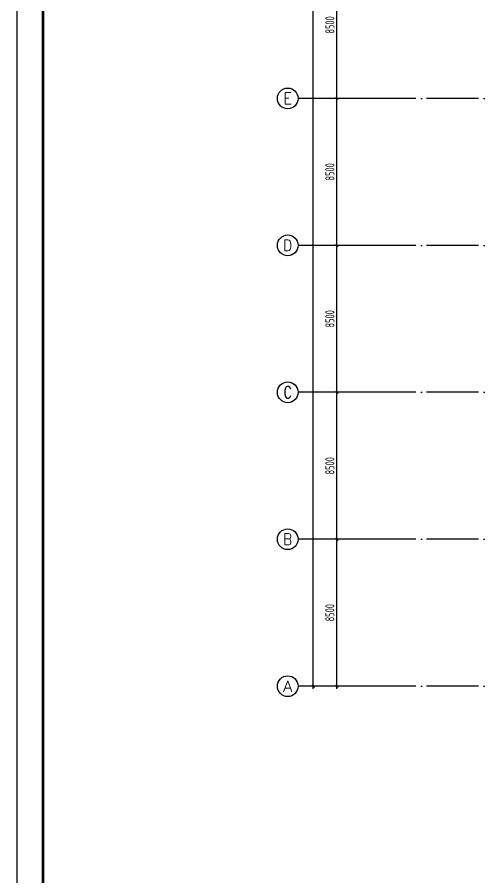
# Model space of a CAD drawing. Extents: x 753177 to 2169292, y -530934 to -273477.
# Drawn here: x 1087066 to 1113839, y -497402 to -447679 of the extents above; entities that cross this region are included whole.
import ezdxf
from ezdxf.enums import TextEntityAlignment as Align

# ---------------------------------------------------------------- set-up
doc = ezdxf.new("R2010")
doc.units = 0
doc.header["$LTSCALE"] = 1500
doc.header["$MEASUREMENT"] = 0
doc.linetypes.add('DOTE', pattern=[2.42, 2, -0.2, 0.02, -0.2])
doc.layers.get('Defpoints').update_dxf_attribs({"color": 252})
for name, color, linetype in [('00-tk', 151, 'Continuous'), ('AXIS', 3, 'Continuous'), ('AXIS_TEXT', 7, 'Continuous'), ('DIM', 3, 'Continuous')]:
    doc.layers.add(name, color=color, linetype=linetype)
doc.layers.add('TK', color=252, linetype='Continuous', lineweight=13)
doc.styles.add('_TCH_AXIS', font='COMPLEX', dxfattribs={"bigfont": 'GBCBIG'})
doc.styles.add('COMPLEX', font='COMPLEX')
doc.styles.add('TSSD_Dimension', font='Tssdeng.shx', dxfattribs={"width": 0.7, "bigfont": 'hztxt.shx'})
doc.dimstyles.new('TSSD_150_150', dxfattribs={"dimtxt": 525, "dimasz": 150, "dimexe": 150, "dimexo": 375, "dimgap": 150, "dimtad": 1, "dimdec": 0, "dimzin": 0, "dimdsep": 46, "dimtxsty": 'TSSD_Dimension', "dimblk": 'ARCHTICK', "dimblk1": 'ARCHTICK', "dimblk2": 'ARCHTICK', "dimcen": 0, "dimdle": 150, "dimclrt": 7, "dimadec": 0, "dimazin": 0, "dimtfac": 1, "dimtdec": 0, "dimtix": 1, "dimtmove": 2, "dimatfit": 3, "dimfxl": 0, "dimtolj": 1, "dimtzin": 0, "dimarcsym": 0})

# ---------------------------------------------------------------- blocks, each defined once
blk = doc.blocks.new('A$C16496DF1')
at = {"layer": '00-tk'}
blk.add_line((176850, 1500), (3750, 1500), dxfattribs=at)
at = {"layer": '00-tk', "linetype": 'Continuous'}
blk.add_line((178350, 0), (0, 0), dxfattribs=at)
at = {"layer": '00-tk', "const_width": 150}
blk.add_lwpolyline([(3750, 124650), (176850, 124650), (176850, 1500), (3750, 1500)], close=True, dxfattribs=at)
blk = doc.blocks.new('_ArchTick')
at = {"color": 0, "linetype": 'ByBlock', "const_width": 0.4}
blk.add_lwpolyline([(-0.5, -0.5), (0.5, 0.5)], dxfattribs=at)
blk = doc.blocks.new('*D52')
at = {"layer": 'AXIS', "color": 0, "lineweight": -2, "transparency": 16777216}
for p, q in [((587000, 66870), (583475, 66870)), ((583625, 58220), (583625, 67020)), ((587000, 58370), (583475, 58370))]:
    blk.add_line(p, q, dxfattribs=at)
at = {"layer": 'Defpoints', "color": 0, "transparency": 16777216}
for p in [(583625, 66870), (587375, 66870), (587375, 58370)]:
    blk.add_point(p, dxfattribs=at)
at = {"layer": 'AXIS', "color": 0, "lineweight": -2, "transparency": 16777216, "xscale": 150, "yscale": 150, "zscale": 150}
for p, rotation in [((583625, 66870), 90), ((583625, 58370), 270)]:
    blk.add_blockref('_ArchTick', p, dxfattribs=dict(at, rotation=rotation))
at = {"layer": 'AXIS', "color": 7, "transparency": 16777216, "insert": (583213, 62620), "char_height": 525, "attachment_point": 5, "rotation": 90, "style": 'TSSD_Dimension'}
blk.add_mtext('\\A1;8500', dxfattribs=at)
blk = doc.blocks.new('*D53')
at = {"layer": 'AXIS', "color": 0, "lineweight": -2, "transparency": 16777216}
for p, q in [((587000, 75370), (583475, 75370)), ((583625, 66720), (583625, 75520)), ((587000, 66870), (583475, 66870))]:
    blk.add_line(p, q, dxfattribs=at)
at = {"layer": 'Defpoints', "color": 0, "transparency": 16777216}
for p in [(583625, 75370), (587375, 75370), (587375, 66870)]:
    blk.add_point(p, dxfattribs=at)
at = {"layer": 'AXIS', "color": 0, "lineweight": -2, "transparency": 16777216, "xscale": 150, "yscale": 150, "zscale": 150}
for p, rotation in [((583625, 75370), 90), ((583625, 66870), 270)]:
    blk.add_blockref('_ArchTick', p, dxfattribs=dict(at, rotation=rotation))
at = {"layer": 'AXIS', "color": 7, "transparency": 16777216, "insert": (583213, 71120), "char_height": 525, "attachment_point": 5, "rotation": 90, "style": 'TSSD_Dimension'}
blk.add_mtext('\\A1;8500', dxfattribs=at)
blk = doc.blocks.new('*D54')
at = {"layer": 'AXIS', "color": 0, "lineweight": -2, "transparency": 16777216}
for p, q in [((587000, 83870), (583475, 83870)), ((583625, 75220), (583625, 84020)), ((587000, 75370), (583475, 75370))]:
    blk.add_line(p, q, dxfattribs=at)
at = {"layer": 'Defpoints', "color": 0, "transparency": 16777216}
for p in [(583625, 83870), (587375, 83870), (587375, 75370)]:
    blk.add_point(p, dxfattribs=at)
at = {"layer": 'AXIS', "color": 0, "lineweight": -2, "transparency": 16777216, "xscale": 150, "yscale": 150, "zscale": 150}
for p, rotation in [((583625, 83870), 90), ((583625, 75370), 270)]:
    blk.add_blockref('_ArchTick', p, dxfattribs=dict(at, rotation=rotation))
at = {"layer": 'AXIS', "color": 7, "transparency": 16777216, "insert": (583213, 79620), "char_height": 525, "attachment_point": 5, "rotation": 90, "style": 'TSSD_Dimension'}
blk.add_mtext('\\A1;8500', dxfattribs=at)
blk = doc.blocks.new('*D55')
at = {"layer": 'AXIS', "color": 0, "lineweight": -2, "transparency": 16777216}
for p, q in [((583625, 83720), (583625, 92520)), ((587000, 92370), (583475, 92370)), ((587000, 83870), (583475, 83870))]:
    blk.add_line(p, q, dxfattribs=at)
at = {"layer": 'Defpoints', "color": 0, "transparency": 16777216}
for p in [(583625, 92370), (587375, 92370), (587375, 83870)]:
    blk.add_point(p, dxfattribs=at)
at = {"layer": 'AXIS', "color": 0, "lineweight": -2, "transparency": 16777216, "xscale": 150, "yscale": 150, "zscale": 150}
for p, rotation in [((583625, 92370), 90), ((583625, 83870), 270)]:
    blk.add_blockref('_ArchTick', p, dxfattribs=dict(at, rotation=rotation))
at = {"layer": 'AXIS', "color": 7, "transparency": 16777216, "insert": (583213, 88120), "char_height": 525, "attachment_point": 5, "rotation": 90, "style": 'TSSD_Dimension'}
blk.add_mtext('\\A1;8500', dxfattribs=at)
blk = doc.blocks.new('*D56')
at = {"layer": 'AXIS', "color": 0, "lineweight": -2, "transparency": 16777216}
for p, q in [((583625, 92220), (583625, 101020)), ((587000, 100870), (583475, 100870)), ((587000, 92370), (583475, 92370))]:
    blk.add_line(p, q, dxfattribs=at)
at = {"layer": 'Defpoints', "color": 0, "transparency": 16777216}
for p in [(583625, 100870), (587375, 100870), (587375, 92370)]:
    blk.add_point(p, dxfattribs=at)
at = {"layer": 'AXIS', "color": 0, "lineweight": -2, "transparency": 16777216, "xscale": 150, "yscale": 150, "zscale": 150}
for p, rotation in [((583625, 100870), 90), ((583625, 92370), 270)]:
    blk.add_blockref('_ArchTick', p, dxfattribs=dict(at, rotation=rotation))
at = {"layer": 'AXIS', "color": 7, "transparency": 16777216, "insert": (583213, 96620), "char_height": 525, "attachment_point": 5, "rotation": 90, "style": 'TSSD_Dimension'}
blk.add_mtext('\\A1;8500', dxfattribs=at)
blk = doc.blocks.new('_AXISO')
blk.add_circle((0, 0), 0.5)
at = {"layer": 'AXIS_TEXT', "style": 'COMPLEX', "width": 1.041667}
blk.add_attdef('A', text='', height=0.56, dxfattribs=at).set_placement((-0.25, -0.28), (0.25, -0.28), align=Align.FIT)
blk = doc.blocks.new('*D66')
at = {"layer": 'Defpoints', "color": 0, "transparency": 16777216}
for p in [(582250, 168870), (588523, 168870), (588523, 58370)]:
    blk.add_point(p, dxfattribs=at)
at = {"layer": 'DIM', "color": 0, "lineweight": -2, "transparency": 16777216}
for p, q in [((588148, 168870), (582100, 168870)), ((582250, 58220), (582250, 169020)), ((588148, 58370), (582100, 58370))]:
    blk.add_line(p, q, dxfattribs=at)
at = {"layer": 'DIM', "color": 0, "lineweight": -2, "transparency": 16777216, "xscale": 150, "yscale": 150, "zscale": 150}
for p, rotation in [((582250, 168870), 90), ((582250, 58370), 270)]:
    blk.add_blockref('_ArchTick', p, dxfattribs=dict(at, rotation=rotation))
at = {"layer": 'DIM', "color": 7, "transparency": 16777216, "insert": (581838, 113620), "char_height": 525, "attachment_point": 5, "rotation": 90, "style": 'TSSD_Dimension'}
blk.add_mtext('\\A1;110500', dxfattribs=at)
blk = doc.blocks.new('A$C72AE6952')
at = {"layer": 'AXIS'}
for p, q in [((-6000, 34000), (-12000, 34000)), ((-6000, 25500), (-12000, 25500)), ((-6000, 17000), (-12000, 17000)), ((-6000, 8500), (-12000, 8500)), ((-6000, 0), (-12000, 0))]:
    blk.add_line(p, q, dxfattribs=at)
at = {"layer": 'AXIS', "color": 252, "linetype": 'DOTE'}
for p, q in [((42000, 34000), (-6000, 34000)), ((42000, 25500), (-6000, 25500)), ((42000, 17000), (-6000, 17000)), ((42000, 8500), (-6000, 8500)), ((42000, 0), (-6000, 0))]:
    blk.add_line(p, q, dxfattribs=at)
at = {"layer": 'AXIS'}
ref = blk.add_blockref('_AXISO', (-12600, 34000), dxfattribs=dict(at, xscale=1200, yscale=1200, zscale=1200))
ref.add_attrib('A', 'E', dxfattribs={"layer": 'AXIS_TEXT', "height": 668.2, "style": '_TCH_AXIS'}).set_placement((-12854.5, 33665.9), (-12345.5, 33665.9), align=Align.FIT)
ref = blk.add_blockref('_AXISO', (-12600, 25500), dxfattribs=dict(at, xscale=1200, yscale=1200, zscale=1200))
ref.add_attrib('A', 'D', dxfattribs={"layer": 'AXIS_TEXT', "height": 652.9, "style": '_TCH_AXIS'}).set_placement((-12864.3, 25173.6), (-12335.7, 25173.6), align=Align.FIT)
ref = blk.add_blockref('_AXISO', (-12600, 17000), dxfattribs=dict(at, xscale=1200, yscale=1200, zscale=1200))
ref.add_attrib('A', 'C', dxfattribs={"layer": 'AXIS_TEXT', "height": 683.5, "style": '_TCH_AXIS'}).set_placement((-12844.1, 16658.2), (-12355.9, 16658.2), align=Align.FIT)
ref = blk.add_blockref('_AXISO', (-12600, 8500), dxfattribs=dict(at, xscale=1200, yscale=1200, zscale=1200))
ref.add_attrib('A', 'B', dxfattribs={"layer": 'AXIS_TEXT', "height": 652.9, "style": '_TCH_AXIS'}).set_placement((-12864.3, 8173.6), (-12335.7, 8173.6), align=Align.FIT)
ref = blk.add_blockref('_AXISO', (-12600, 0), dxfattribs=dict(at, xscale=1200, yscale=1200, zscale=1200))
ref.add_attrib('A', 'A', dxfattribs={"layer": 'AXIS_TEXT', "height": 637.8, "style": '_TCH_AXIS'}).set_placement((-12873.3, -318.9), (-12326.7, -318.9), align=Align.FIT)
for p1, p2, picture, middle in [((-6000, 34000), (-6000, 42500), '*D56', (-10162.5, 38250)), ((-6000, 25500), (-6000, 34000), '*D55', (-10162.5, 29750)), ((-6000, 17000), (-6000, 25500), '*D54', (-10162.5, 21250)), ((-6000, 8500), (-6000, 17000), '*D53', (-10162.5, 12750)), ((-6000, 0), (-6000, 8500), '*D52', (-10162.5, 4250))]:
    dim = blk.add_aligned_dim(p1=p1, p2=p2, distance=3750, dimstyle='TSSD_150_150', dxfattribs=at)
    dim.commit()
    dim.dimension.update_dxf_attribs({"geometry": picture, "text_midpoint": middle, "insert": (-593375.3, -58370.2)})
at = {"layer": 'DIM'}
dim = blk.add_linear_dim(base=(-11125.3, 110500), p1=(-4852.4, 0), p2=(-4852.4, 110500), angle=90, dimstyle='TSSD_150_150', dxfattribs=at)
dim.commit()
dim.dimension.update_dxf_attribs({"geometry": '*D66', "text_midpoint": (-11537.8, 55250), "insert": (-593375.3, -58370.2)})

msp = doc.modelspace()

# ---------------------------------------------------------------- block references
msp.add_blockref('A$C72AE6952', (1115323.2, -486376.1))
at = {"layer": 'TK', "color": 2, "linetype": 'ByBlock', "rotation": 270}
msp.add_blockref('A$C16496DF1', (1087066, -351876.7), dxfattribs=at)

doc.saveas('drawing.dxf')
